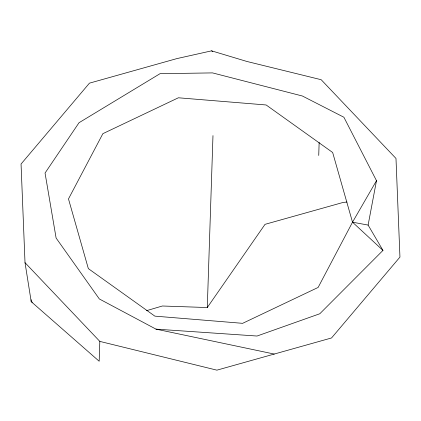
<?xml version="1.0" encoding="UTF-8"?>
<svg xmlns="http://www.w3.org/2000/svg" width="421" height="421" viewBox="0 0 421 421"><rect width="100%" height="100%" fill="white"/><g stroke="black" fill="none" stroke-linecap="round" stroke-linejoin="round"><path stroke-width="0.63" d="M318.734 155.46L319.15 142.377M99.824 341.399L99.167 361.239L31.212 301.683L25.013 262.662L21.05 164.022L89.452 83.153L176.804 58.619L211.589 50.841L246.88 61.461L321.176 79.711L395.987 158.449L399.95 257.089L331.548 337.958L216.91 370.159L99.824 341.399L25.013 262.662M146.603 310.651L162.364 306.004L207.285 307.541L212.984 135.615M155.996 329.138L257.031 336.032L319.797 313.756L382.968 250.406L368.112 225.082L376.49 180.677L343.889 117.238L302.404 96.014L212.526 72.901L160.033 73.686L79.022 122.721L45.047 173.047L56.109 238.039L99.34 298.963L155.996 329.138L274.229 354.056M376.49 180.677L352.514 222.188L318.123 287.443L242.622 323.328L154.854 316.134L88.342 268.619L68.486 198.922L102.877 133.667L178.378 97.783L266.146 104.976L332.658 152.491L352.514 222.188L382.968 250.406M207.285 307.541L265.035 224.335L343.131 202.433L347.02 202.027M352.514 222.188L368.112 225.082M32.412 302.204L31.212 301.683L31.18 299.715M211.589 50.841L212.679 51.551"/></g></svg>
